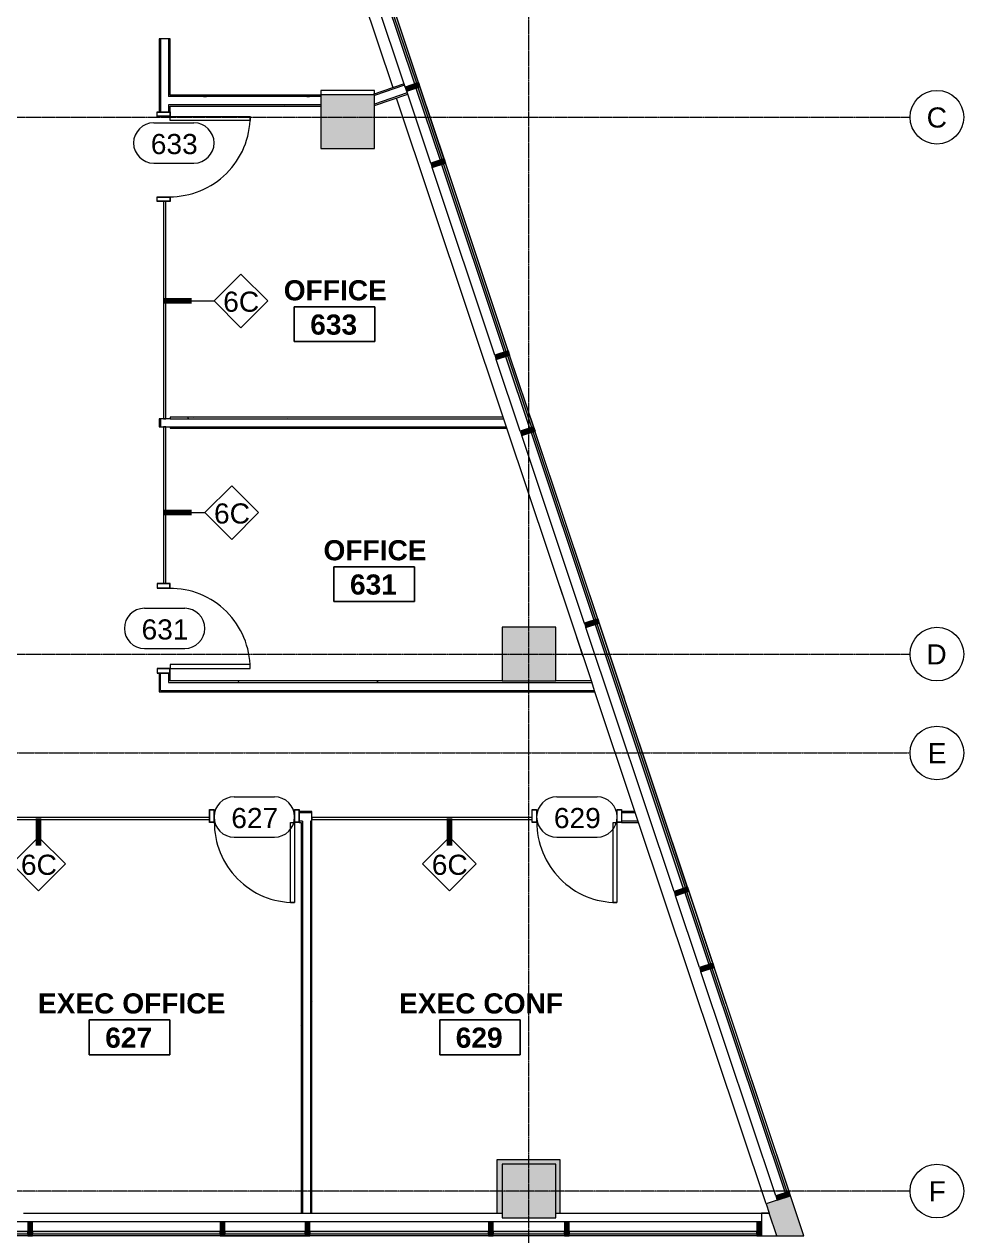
# Model space of a CAD drawing. Header units: inches. Extents: x 2468 to 5719, y -656 to 1380.
# Drawn here: x 4466 to 4886, y 320 to 862 of the extents above; entities that cross this region are included whole.
import ezdxf

# ---------------------------------------------------------------- set-up
doc = ezdxf.new("R2010")
doc.units = ezdxf.units.IN
doc.header["$MEASUREMENT"] = 0
doc.linetypes.add('Grid Line 1_2_', pattern=[0.875, 0.5, -0.125, 0.125, -0.125])
for name, color, linetype, lineweight in [('7200-WISCONSIN-AVE-6TH-FLOOR-031418_dwg', 8, 'Continuous', 9), ('A-AREA-IDEN', 2, 'Continuous', 9), ('A-DOOR', 31, 'Continuous', 13), ('A-DOOR-FRAM', 31, 'Continuous', 20), ('A-DOOR-IDEN', 31, 'Continuous', 9), ('A-GLAZ-CURT', 52, 'Continuous', 9), ('A-GLAZ-CWMG', 51, 'Continuous', 13), ('A-WALL', 113, 'Continuous', 13), ('A-WALL-IDEN', 211, 'Continuous', 9), ('A-WALL-PATT', 111, 'Continuous', 13), ('Bb-col', 7, 'Continuous', 9), ('Bb-cor', 7, 'Continuous', 9), ('Bb-mullion', 7, 'Continuous', 9), ('I-WALL', 2, 'Continuous', 13), ('Propidex Polylines', 7, 'Continuous', 9), ('S-COLS', 52, 'Continuous', 13), ('S-GRID', 1, 'Continuous', 9), ('S-GRID-IDEN', 1, 'Continuous', 9)]:
    doc.layers.add(name, color=color, linetype=linetype, lineweight=lineweight)
doc.styles.add('Swis721 Lt BT', font='swissl.ttf', dxfattribs={"height": 9})
doc.styles.add('Swis721 Lt BT_B_1', font='', dxfattribs={"height": 9})
doc.styles.get('Swis721 Lt BT_B_1').set_extended_font_data('Swis721 Lt BT', bold=True)
pattern_1 = [(0, (0, 0), (30.72, 7.68), [1.267, -21.773, 1.267, -21.773, -122.88]), (0, (0, 0), (30.72, 7.68), [-46.08, 1.267, -44.813, 1.267, -21.773, -53.76]), (0, (0, 0), (30.72, 7.68), [-115.2, 1.267, -14.093, 1.267, -37.133]), (120, (11.52, 3.84), (-22.011075, 22.7643), [1.267, -21.773, 1.267, -21.773, -122.88]), (120, (11.52, 3.84), (-22.011075, 22.7643), [-46.08, 1.267, -44.813, 1.267, -21.773, -53.76]), (120, (11.52, 3.84), (-22.011075, 22.7643), [-115.2, 1.267, -14.093, 1.267, -37.133]), (240, (15.36, 19.2), (-8.708925, -30.4443), [1.267, -21.773, 1.267, -21.773, -122.88]), (240, (15.36, 19.2), (-8.708925, -30.4443), [-46.08, 1.267, -44.813, 1.267, -21.773, -53.76]), (240, (15.36, 19.2), (-8.708925, -30.4443), [-115.2, 1.267, -14.093, 1.267, -37.133])]

# ---------------------------------------------------------------- blocks, each defined once
blk = doc.blocks.new('Concrete-Rectangular-Column - 24 x 24-4901126-6TH FLOOR CONSTRUCTION')
at = {"layer": 'S-COLS', "lineweight": 9}
blk.add_hatch(color=7, dxfattribs=at).paths.add_polyline_path([(-12, -12), (12, -12), (12, 12), (-12, 12), (-12, 9.82)], flags=0)
at = {"layer": 'S-COLS', "color": 8, "lineweight": 20}
for p, q in [((12, 12), (-12, 12)), ((-12, 12), (-12, -12)), ((12, -12), (12, 12)), ((-12, -12), (12, -12))]:
    blk.add_line(p, q, dxfattribs=at)
blk = doc.blocks.new('Single Flush - OTJ_SOLIDFLUSH_ALUM-6376845-6TH FLOOR CONSTRUCTION')
at = {"layer": 'A-DOOR', "lineweight": 20}
for p, q in [((16.15625, -2.4375), (17.90625, -2.4375)), ((16.15625, -38.25), (16.15625, -2.4375)), ((17.90625, -2.4375), (17.90625, -38.25)), ((17.90625, -38.25), (16.15625, -38.25))]:
    blk.add_line(p, q, dxfattribs=at)
at = {"layer": 'A-DOOR', "lineweight": 9}
blk.add_arc((17.90625, -2.4375), 35.8125, 179.5, 270, dxfattribs=at)
at = {"layer": 'A-DOOR-FRAM'}
for p, q in [((-20, 3.3125), (-18, 3.3125)), ((-20, -2.4375), (-20, 3.3125)), ((-19.9375, 3.25), (-18.0625, 3.25)), ((-19.9375, -2.375), (-19.9375, 3.25)), ((-18.0625, 3.25), (-18.0625, -2.375)), ((-18, 3.3125), (-18, -2.4375)), ((18.000004, 3.3125), (20.000004, 3.3125)), ((18.000004, -2.4375), (18.000004, 3.3125)), ((18.062504, 3.25), (19.937504, 3.25)), ((18.062504, -2.375), (18.062504, 3.25)), ((19.937504, 3.25), (19.937504, -2.375)), ((20.000004, 3.3125), (20.000004, -2.4375)), ((-18, -2.4375), (-20, -2.4375)), ((-18.0625, -2.375), (-19.9375, -2.375)), ((20.000004, -2.4375), (18.000004, -2.4375)), ((19.937504, -2.375), (18.062504, -2.375))]:
    blk.add_line(p, q, dxfattribs=at)
blk = doc.blocks.new('System Panel - Glazed-6291435-6TH FLOOR CONSTRUCTION')
at = {"layer": 'A-GLAZ-CURT', "lineweight": 13}
for p, q in [((48.6, 0.5), (-48.6, 0.5)), ((-48.6, 0.5), (-48.6, -0.5)), ((48.6, -0.5), (48.6, 0.5)), ((-48.6, -0.5), (48.6, -0.5))]:
    blk.add_line(p, q, dxfattribs=at)
blk = doc.blocks.new('System Panel - Glazed-6376752-6TH FLOOR CONSTRUCTION')
at = {"layer": 'A-GLAZ-CURT', "lineweight": 13}
for p, q in [((68.75, 0.5), (-68.75, 0.5)), ((-68.75, 0.5), (-68.75, -0.5)), ((68.75, -0.5), (68.75, 0.5)), ((-68.75, -0.5), (68.75, -0.5))]:
    blk.add_line(p, q, dxfattribs=at)
blk = doc.blocks.new('System Panel - Glazed-6291413-6TH FLOOR CONSTRUCTION')
at = {"layer": 'A-GLAZ-CURT', "lineweight": 13}
for p, q in [((49.25, 0.5), (-49.25, 0.5)), ((-49.25, 0.5), (-49.25, -0.5)), ((49.25, -0.5), (49.25, 0.5)), ((-49.25, -0.5), (49.25, -0.5))]:
    blk.add_line(p, q, dxfattribs=at)
blk = doc.blocks.new('Single Flush - OTJ_SOLIDFLUSH_ALUM-6376844-6TH FLOOR CONSTRUCTION')
at = {"layer": 'A-DOOR', "lineweight": 20}
for p, q in [((16.15625, 38.25), (16.15625, 2.4375)), ((17.90625, 38.25), (16.15625, 38.25)), ((17.90625, 2.4375), (17.90625, 38.25)), ((16.15625, 2.4375), (17.90625, 2.4375))]:
    blk.add_line(p, q, dxfattribs=at)
at = {"layer": 'A-DOOR', "lineweight": 9}
blk.add_arc((17.90625, 2.4375), 35.8125, 90, 180.5, dxfattribs=at)
at = {"layer": 'A-DOOR-FRAM'}
for p, q in [((-20, 2.4375), (-20, -3.3125)), ((-18, 2.4375), (-20, 2.4375)), ((-19.9375, 2.375), (-19.9375, -3.25)), ((-18.0625, 2.375), (-19.9375, 2.375)), ((-18.0625, -3.25), (-18.0625, 2.375)), ((-18, -3.3125), (-18, 2.4375)), ((18.000004, 2.4375), (18.000004, -3.3125)), ((20.000004, 2.4375), (18.000004, 2.4375)), ((18.062504, 2.375), (18.062504, -3.25)), ((19.937504, 2.375), (18.062504, 2.375)), ((19.937504, -3.25), (19.937504, 2.375)), ((20.000004, -3.3125), (20.000004, 2.4375)), ((-20, -3.3125), (-18, -3.3125)), ((-19.9375, -3.25), (-18.0625, -3.25)), ((18.000004, -3.3125), (20.000004, -3.3125)), ((18.062504, -3.25), (19.937504, -3.25))]:
    blk.add_line(p, q, dxfattribs=at)
blk = doc.blocks.new('System Panel - Glazed-6291446-6TH FLOOR CONSTRUCTION')
at = {"layer": 'A-GLAZ-CURT', "lineweight": 13}
for p, q in [((35.08, 0.5), (-35.08, 0.5)), ((-35.08, 0.5), (-35.08, -0.5)), ((35.08, -0.5), (35.08, 0.5)), ((-35.08, -0.5), (35.08, -0.5))]:
    blk.add_line(p, q, dxfattribs=at)
blk = doc.blocks.new('Rectangular Mullion - 2_ x 6_ rectangular-6292515-6TH FLOOR CONSTRUCTION')
at = {"layer": 'A-GLAZ-CWMG', "lineweight": 9}
blk.add_hatch(color=7, dxfattribs=at).paths.add_polyline_path([(0, 4.87), (0, -1.38), (-2, -1.38), (-2, 4.87)], flags=0)
at = {"layer": 'A-GLAZ-CWMG', "color": 8, "lineweight": 20}
for p, q in [((-2, 4.87), (0, 4.87)), ((-2, -1.38), (-2, 4.87)), ((0, 4.87), (0, -1.38)), ((0, -1.38), (-2, -1.38))]:
    blk.add_line(p, q, dxfattribs=at)
blk = doc.blocks.new('System Panel - Glazed-5927111-6TH FLOOR CONSTRUCTION')
at = {"layer": 'A-GLAZ-CURT'}
blk.add_hatch(color=7, dxfattribs=at).paths.add_polyline_path([(16, -0.5), (16, 0.5), (-16, 0.5), (-16, -0.5)], flags=0)
at = {"layer": 'A-GLAZ-CURT', "color": 8, "lineweight": 20}
for p, q in [((16, 0.5), (-16, 0.5)), ((-16, 0.5), (-16, -0.5)), ((16, -0.5), (16, 0.5)), ((-16, -0.5), (16, -0.5))]:
    blk.add_line(p, q, dxfattribs=at)
blk = doc.blocks.new('System Panel - Glazed-5927110-6TH FLOOR CONSTRUCTION')
at = {"layer": 'A-GLAZ-CURT'}
blk.add_hatch(color=7, dxfattribs=at).paths.add_polyline_path([(42, -0.5), (42, 0.5), (-42, 0.5), (-42, -0.5)], flags=0)
at = {"layer": 'A-GLAZ-CURT', "color": 8, "lineweight": 20}
for p, q in [((42, 0.5), (-42, 0.5)), ((-42, 0.5), (-42, -0.5)), ((42, -0.5), (42, 0.5)), ((-42, -0.5), (42, -0.5))]:
    blk.add_line(p, q, dxfattribs=at)
blk = doc.blocks.new('System Panel - Glazed-5927108-6TH FLOOR CONSTRUCTION')
at = {"layer": 'A-GLAZ-CURT'}
blk.add_hatch(color=7, dxfattribs=at).paths.add_polyline_path([(18, -0.5), (18, 0.5), (-18, 0.5), (-18, -0.5)], flags=0)
at = {"layer": 'A-GLAZ-CURT', "color": 8, "lineweight": 20}
for p, q in [((18, 0.5), (-18, 0.5)), ((-18, 0.5), (-18, -0.5)), ((18, -0.5), (18, 0.5)), ((-18, -0.5), (18, -0.5))]:
    blk.add_line(p, q, dxfattribs=at)
blk = doc.blocks.new('System Panel - Glazed-5927107-6TH FLOOR CONSTRUCTION')
at = {"layer": 'A-GLAZ-CURT'}
blk.add_hatch(color=7, dxfattribs=at).paths.add_polyline_path([(40, -0.5), (40, 0.5), (-40, 0.5), (-40, -0.5)], flags=0)
at = {"layer": 'A-GLAZ-CURT', "color": 8, "lineweight": 20}
for p, q in [((40, 0.5), (-40, 0.5)), ((-40, 0.5), (-40, -0.5)), ((40, -0.5), (40, 0.5)), ((-40, -0.5), (40, -0.5))]:
    blk.add_line(p, q, dxfattribs=at)
blk = doc.blocks.new('Rectangular Mullion - 2_ x 6_ rectangular-5927115-6TH FLOOR CONSTRUCTION')
at = {"layer": 'A-GLAZ-CWMG', "lineweight": 9}
blk.add_hatch(color=7, dxfattribs=at).paths.add_polyline_path([(0, 1.375), (0, -4.875), (-2, -4.875), (-2, 1.375)], flags=0)
at = {"layer": 'A-GLAZ-CWMG', "color": 8, "lineweight": 20}
for p, q in [((-2, 1.375), (0, 1.375)), ((-2, -4.875), (-2, 1.375)), ((0, 1.375), (0, -4.875)), ((0, -4.875), (-2, -4.875))]:
    blk.add_line(p, q, dxfattribs=at)
blk = doc.blocks.new('Rectangular Mullion - 2_ x 6_ rectangular-5927116-6TH FLOOR CONSTRUCTION')
at = {"layer": 'A-GLAZ-CWMG', "lineweight": 9}
blk.add_hatch(color=7, dxfattribs=at).paths.add_polyline_path([(-1, 1.37), (1, 1.37), (1, -4.87), (-1, -4.87), (-1, -3.44)], flags=0)
at = {"layer": 'A-GLAZ-CWMG', "color": 8, "lineweight": 20}
for p, q in [((-1, 1.37), (1, 1.37)), ((-1, -4.87), (-1, 1.37)), ((1, 1.37), (1, -4.87)), ((1, -4.87), (-1, -4.87))]:
    blk.add_line(p, q, dxfattribs=at)
blk = doc.blocks.new('Rectangular Mullion - 2_ x 6_ rectangular-5909332-6TH FLOOR CONSTRUCTION')
at = {"layer": 'A-GLAZ-CWMG', "lineweight": 9}
for p, q in [((3988, 326.38), (3956, 326.38)), ((3988, 320.13), (3956, 320.13))]:
    blk.add_line(p, q, dxfattribs=at)
blk = doc.blocks.new('Rectangular Mullion - 2_ x 6_ rectangular-5909331-6TH FLOOR CONSTRUCTION')
at = {"layer": 'A-GLAZ-CWMG', "lineweight": 9}
for p, q in [((3954, 326.38), (3870, 326.38)), ((3954, 320.13), (3870, 320.13))]:
    blk.add_line(p, q, dxfattribs=at)
blk = doc.blocks.new('Rectangular Mullion - 2_ x 6_ rectangular-5909329-6TH FLOOR CONSTRUCTION')
at = {"layer": 'A-GLAZ-CWMG', "lineweight": 9}
for p, q in [((3630, 326.38), (3594, 326.38)), ((3630, 320.13), (3594, 320.13))]:
    blk.add_line(p, q, dxfattribs=at)
blk = doc.blocks.new('Rectangular Mullion - 2_ x 6_ rectangular-5909328-6TH FLOOR CONSTRUCTION')
at = {"layer": 'A-GLAZ-CWMG', "lineweight": 9}
for p, q in [((3592, 326.38), (3512, 326.38)), ((3592, 320.13), (3512, 320.13))]:
    blk.add_line(p, q, dxfattribs=at)
blk = doc.blocks.new('System Panel - Glazed-6292521-6TH FLOOR CONSTRUCTION')
at = {"layer": 'A-GLAZ-CURT'}
blk.add_hatch(color=7, dxfattribs=at).paths.add_polyline_path([(44.25, -0.5), (44.25, 0.5), (-44.25, 0.5), (-44.25, -0.5)], flags=0)
at = {"layer": 'A-GLAZ-CURT', "color": 8, "lineweight": 20}
for p, q in [((44.25, 0.5), (-44.25, 0.5)), ((-44.25, 0.5), (-44.25, -0.5)), ((44.25, -0.5), (44.25, 0.5)), ((-44.25, -0.5), (44.25, -0.5))]:
    blk.add_line(p, q, dxfattribs=at)
blk = doc.blocks.new('Rectangular Mullion - 2_ x 6_ rectangular-V6-6TH FLOOR CONSTRUCTION')
at = {"layer": 'A-GLAZ-CWMG', "lineweight": 9}
for p, q in [((4636.76, 833.61), (4608.7, 917.54)), ((4642.68, 835.59), (4614.63, 919.52))]:
    blk.add_line(p, q, dxfattribs=at)
blk = doc.blocks.new('System Panel - Glazed-6292522-6TH FLOOR CONSTRUCTION')
at = {"layer": 'A-GLAZ-CURT'}
blk.add_hatch(color=7, dxfattribs=at).paths.add_polyline_path([(16.94, -0.5), (16.94, 0.5), (-16.94, 0.5), (-16.94, -0.5), (5.85, -0.5)], flags=0)
at = {"layer": 'A-GLAZ-CURT', "color": 8, "lineweight": 20}
for p, q in [((16.94, 0.5), (-16.94, 0.5)), ((-16.94, 0.5), (-16.94, -0.5)), ((16.94, -0.5), (16.94, 0.5)), ((-16.94, -0.5), (16.94, -0.5))]:
    blk.add_line(p, q, dxfattribs=at)
blk = doc.blocks.new('Rectangular Mullion - 2_ x 6_ rectangular-V7-6TH FLOOR CONSTRUCTION')
at = {"layer": 'A-GLAZ-CWMG', "lineweight": 9}
for p, q in [((4648.13, 799.58), (4637.82, 830.43)), ((4654.06, 801.56), (4643.32, 833.69))]:
    blk.add_line(p, q, dxfattribs=at)
blk = doc.blocks.new('System Panel - Glazed-6292523-6TH FLOOR CONSTRUCTION')
at = {"layer": 'A-GLAZ-CURT'}
blk.add_hatch(color=7, dxfattribs=at).paths.add_polyline_path([(44.25, -0.5), (44.25, 0.5), (-44.25, 0.5), (-44.25, -0.5)], flags=0)
at = {"layer": 'A-GLAZ-CURT', "color": 8, "lineweight": 20}
for p, q in [((44.25, 0.5), (-44.25, 0.5)), ((-44.25, 0.5), (-44.25, -0.5)), ((44.25, -0.5), (44.25, 0.5)), ((-44.25, -0.5), (44.25, -0.5))]:
    blk.add_line(p, q, dxfattribs=at)
blk = doc.blocks.new('Rectangular Mullion - 2_ x 6_ rectangular-V8-6TH FLOOR CONSTRUCTION')
at = {"layer": 'A-GLAZ-CWMG', "lineweight": 9}
for p, q in [((4676.82, 713.75), (4648.76, 797.69)), ((4682.74, 715.73), (4654.69, 799.67))]:
    blk.add_line(p, q, dxfattribs=at)
blk = doc.blocks.new('System Panel - Glazed-6292524-6TH FLOOR CONSTRUCTION')
at = {"layer": 'A-GLAZ-CURT'}
blk.add_hatch(color=7, dxfattribs=at).paths.add_polyline_path([(16.94, -0.5), (16.94, 0.5), (-16.94, 0.5), (-16.94, -0.5), (5.85, -0.5)], flags=0)
at = {"layer": 'A-GLAZ-CURT', "color": 8, "lineweight": 20}
for p, q in [((16.94, 0.5), (-16.94, 0.5)), ((-16.94, 0.5), (-16.94, -0.5)), ((16.94, -0.5), (16.94, 0.5)), ((-16.94, -0.5), (16.94, -0.5))]:
    blk.add_line(p, q, dxfattribs=at)
blk = doc.blocks.new('Rectangular Mullion - 2_ x 6_ rectangular-5910276-6TH FLOOR CONSTRUCTION')
at = {"layer": 'A-GLAZ-CWMG', "lineweight": 9}
for p, q in [((4533.88, 1161.14), (4523.14, 1193.27)), ((4527.95, 1159.16), (4517.21, 1191.28))]:
    blk.add_line(p, q, dxfattribs=at)
blk = doc.blocks.new('System Panel - Glazed-6292525-6TH FLOOR CONSTRUCTION')
at = {"layer": 'A-GLAZ-CURT'}
blk.add_hatch(color=7, dxfattribs=at).paths.add_polyline_path([(44.25, -0.5), (44.25, 0.5), (-44.25, 0.5), (-44.25, -0.5), (33.16, -0.5)], flags=0)
at = {"layer": 'A-GLAZ-CURT', "color": 8, "lineweight": 20}
for p, q in [((44.25, 0.5), (-44.25, 0.5)), ((-44.25, 0.5), (-44.25, -0.5)), ((44.25, -0.5), (44.25, 0.5)), ((-44.25, -0.5), (44.25, -0.5))]:
    blk.add_line(p, q, dxfattribs=at)
blk = doc.blocks.new('Rectangular Mullion - 2_ x 6_ rectangular-V9-6TH FLOOR CONSTRUCTION')
at = {"layer": 'A-GLAZ-CWMG', "lineweight": 9}
for p, q in [((4716.87, 593.89), (4688.82, 677.83)), ((4722.8, 595.87), (4694.75, 679.81))]:
    blk.add_line(p, q, dxfattribs=at)
blk = doc.blocks.new('System Panel - Glazed-6292526-6TH FLOOR CONSTRUCTION')
at = {"layer": 'A-GLAZ-CURT'}
blk.add_hatch(color=7, dxfattribs=at).paths.add_polyline_path([(62.19, -0.5), (62.19, 0.5), (-62.19, 0.5), (-62.19, -0.5), (43.37, -0.5)], flags=0)
at = {"layer": 'A-GLAZ-CURT', "color": 8, "lineweight": 20}
for p, q in [((62.19, 0.5), (-62.19, 0.5)), ((-62.19, 0.5), (-62.19, -0.5)), ((62.19, -0.5), (62.19, 0.5)), ((-62.19, -0.5), (62.19, -0.5))]:
    blk.add_line(p, q, dxfattribs=at)
blk = doc.blocks.new('Rectangular Mullion - 2_ x 6_ rectangular-5910278-6TH FLOOR CONSTRUCTION')
at = {"layer": 'A-GLAZ-CWMG', "lineweight": 9}
for p, q in [((4756.93, 474.03), (4717.51, 592)), ((4762.86, 476.02), (4723.44, 593.98))]:
    blk.add_line(p, q, dxfattribs=at)
blk = doc.blocks.new('System Panel - Glazed-6292527-6TH FLOOR CONSTRUCTION')
at = {"layer": 'A-GLAZ-CURT'}
blk.add_hatch(color=7, dxfattribs=at).paths.add_polyline_path([(16.94, -0.5), (16.94, 0.5), (-16.94, 0.5), (-16.94, -0.5), (5.85, -0.5)], flags=0)
at = {"layer": 'A-GLAZ-CURT', "color": 8, "lineweight": 20}
for p, q in [((16.94, 0.5), (-16.94, 0.5)), ((-16.94, 0.5), (-16.94, -0.5)), ((16.94, -0.5), (16.94, 0.5)), ((-16.94, -0.5), (16.94, -0.5))]:
    blk.add_line(p, q, dxfattribs=at)
blk = doc.blocks.new('System Panel - Glazed-6292528-6TH FLOOR CONSTRUCTION')
at = {"layer": 'A-GLAZ-CURT'}
blk.add_hatch(color=7, dxfattribs=at).paths.add_polyline_path([(52.82, -0.5), (52.82, 0.5), (-52.82, 0.5), (-52.82, -0.5)], flags=0)
at = {"layer": 'A-GLAZ-CURT', "color": 8, "lineweight": 20}
for p, q in [((52.82, 0.5), (-52.82, 0.5)), ((-52.82, 0.5), (-52.82, -0.5)), ((52.82, -0.5), (52.82, 0.5)), ((-52.82, -0.5), (52.82, -0.5))]:
    blk.add_line(p, q, dxfattribs=at)
blk = doc.blocks.new('Rectangular Mullion - 2_ x 6_ rectangular-5910280-6TH FLOOR CONSTRUCTION')
at = {"layer": 'A-GLAZ-CWMG', "lineweight": 9}
for p, q in [((4808.35, 339.9), (4774.87, 440.09)), ((4802.43, 337.92), (4768.94, 438.11))]:
    blk.add_line(p, q, dxfattribs=at)
blk = doc.blocks.new('Rectangular Mullion - 2_ x 6_ rectangular-6292512-6TH FLOOR CONSTRUCTION')
at = {"layer": 'A-GLAZ-CWMG', "lineweight": 9}
blk.add_hatch(color=7, dxfattribs=at).paths.add_polyline_path([(1, 4.87), (1, -1.38), (-1, -1.38), (-1, 4.87)], flags=0)
at = {"layer": 'A-GLAZ-CWMG', "color": 8, "lineweight": 20}
for p, q in [((-1, 4.87), (1, 4.87)), ((-1, -1.38), (-1, 4.87)), ((1, 4.87), (1, -1.38)), ((1, -1.38), (-1, -1.38))]:
    blk.add_line(p, q, dxfattribs=at)
blk = doc.blocks.new('7200-WISCONSIN-AVE-6TH-FLOOR-031418_dwg-5450642-6TH FLOOR CONSTRUCTION')
at = {"layer": 'Bb-col'}
blk.add_line((4704, 592.13), (4680, 592.13), dxfattribs=at)
at = {"layer": 'Bb-col', "flags": 128}
blk.add_lwpolyline([(4623, 830.49), (4623, 832.13), (4599, 832.13), (4599, 830.12)], dxfattribs=at)
at = {"layer": 'Bb-cor'}
for p, q in [((4466, 330.25), (4556, 330.25)), ((4706, 330.25), (4796, 330.25)), ((4556, 320.12), (4592, 320.12))]:
    blk.add_line(p, q, dxfattribs=at)
at = {"layer": 'Bb-cor', "flags": 128}
for points in [[(4643.33, 833.7), (4654.7, 799.67), (4643.33, 833.7), (4614, 921.42)], [(4694.77, 679.82), (4683.39, 713.84), (4654.07, 801.57)], [(4723.46, 593.98), (4734.83, 559.96), (4723.46, 593.98), (4694.13, 681.71)], [(4716.17, 579.43), (4712.53, 590.33), (4701.79, 622.46)], [(4763.52, 474.13), (4774.9, 440.1), (4763.52, 474.13), (4734.2, 561.86)], [(4796, 320.12), (4815, 320.12), (4774.26, 442)], [(4708, 330.25), (4799.45, 330.25), (4796, 330.25)]]:
    blk.add_lwpolyline(points, dxfattribs=at)
at = {"layer": 'Bb-mullion'}
for p, q in [((4642.69, 835.59), (4643.33, 833.7)), ((4654.07, 801.57), (4654.7, 799.67)), ((4654.07, 801.57), (4654.7, 799.67)), ((4682.76, 715.74), (4683.39, 713.84)), ((4694.13, 681.71), (4694.77, 679.82)), ((4722.82, 595.88), (4723.46, 593.98)), ((4734.2, 561.86), (4734.83, 559.96)), ((4734.2, 561.86), (4734.83, 559.96)), ((4762.89, 476.02), (4763.52, 474.13)), ((4774.26, 442), (4774.9, 440.1)), ((4809.02, 338.02), (4808.39, 339.91)), ((4592, 320.12), (4594, 320.12))]:
    blk.add_line(p, q, dxfattribs=at)
at = {"layer": 'Propidex Polylines'}
for p, q in [((4716.38, 578.8), (4712.53, 590.33)), ((4466, 330.25), (4468, 330.25)), ((4556, 330.25), (4590.13, 330.25))]:
    blk.add_line(p, q, dxfattribs=at)
blk = doc.blocks.new('Room Tag - Room Name and Number-3379422-6TH FLOOR CONSTRUCTION')
at = {"layer": 'A-AREA-IDEN'}
for p, q in [((-0.1881, -0.1636), (-0.1881, -0.0018)), ((-0.1881, -0.0018), (0.1869, -0.0018)), ((0.1869, -0.0018), (-0.1881, -0.0018)), ((-0.1881, -0.0018), (-0.1881, -0.1636)), ((0.1869, -0.0018), (0.1869, -0.1636)), ((0.1869, -0.1636), (0.1869, -0.0018)), ((0.1869, -0.1636), (-0.1881, -0.1636)), ((-0.1881, -0.1636), (0.1869, -0.1636))]:
    blk.add_line(p, q, dxfattribs=at)
blk = doc.blocks.new('Door Tag - Door Tag-41184-6TH FLOOR CONSTRUCTION')
at = {"layer": 'A-DOOR-IDEN'}
for p, q in [((-0.09375, 0.09375), (0.09375, 0.09375)), ((-0.09375, -0.09375), (0.09375, -0.09375))]:
    blk.add_line(p, q, dxfattribs=at)
for centre, start, end in [((-0.09375, 0), 90, 270), ((0.09375, 0), 270, 90)]:
    blk.add_arc(centre, 0.09375, start, end, dxfattribs=at)
blk = doc.blocks.new('Wall Tag - 1_4_-62626-6TH FLOOR CONSTRUCTION')
at = {"layer": 'A-WALL-IDEN'}
for p, q in [((-0.125, 0), (0, 0.125)), ((0, 0.125), (0.125, 0)), ((-0.125, 0), (0, -0.125)), ((0, -0.125), (0.125, 0))]:
    blk.add_line(p, q, dxfattribs=at)
blk = doc.blocks.new('Grid - Grid Head - Circle-50561-6TH FLOOR CONSTRUCTION')
at = {"layer": 'S-GRID-IDEN'}
blk.add_circle((0, 0), 0.125, dxfattribs=at)

msp = doc.modelspace()

# ---------------------------------------------------------------- hatches: boundary and pattern name
at = {"layer": 'A-WALL-PATT', "lineweight": 9}
h = msp.add_hatch(color=7, dxfattribs=at)
h.paths.add_polyline_path([(4814.96, 320.13), (4808.99, 338), (4798.08, 334.36), (4802.83, 320.13)], flags=0)
h.paths.add_polyline_path([(4482.91, 1277.35), (4493.82, 1281), (4485.08, 1307.13), (4472.95, 1307.13), (4480.74, 1283.84)], flags=0)
h = msp.add_hatch(dxfattribs=at)
h.set_pattern_fill('FP_2', color=256, style=0, pattern_type=2)
h.set_pattern_definition(pattern_1)
h.paths.add_polyline_path([(4527.31, 563.87), (4527.31, 571.63), (4526.69, 571.63), (4526.69, 563.87)], flags=0)
h.paths.add_polyline_path([(4526.69, 681.8), (4527.31, 681.8), (4527.31, 685.3), (4526.69, 685.3)], flags=0)
h.paths.add_polyline_path([(4527.31, 822.49), (4527.31, 855.13), (4526.69, 855.13), (4526.69, 822.49)], flags=0)
h = msp.add_hatch(dxfattribs=at)
h.set_pattern_fill('FP_2', color=256, style=0, pattern_type=2)
h.set_pattern_definition(pattern_1)
h.paths.add_polyline_path([(4530.94, 568.12), (4531.56, 568.12), (4531.56, 571.63), (4530.94, 571.63)], flags=0)
h.paths.add_polyline_path([(4531.56, 822.49), (4531.56, 825.74), (4530.94, 825.74), (4530.94, 822.49)], flags=0)
h.paths.add_polyline_path([(4531.56, 829.36), (4531.56, 855.13), (4530.94, 855.13), (4530.94, 829.36)], flags=0)
h = msp.add_hatch(dxfattribs=at)
h.set_pattern_fill('FP_2', color=256, style=0, pattern_type=2)
h.set_pattern_definition(pattern_1)
h.paths.add_polyline_path([(4584.54, 829.36), (4599, 829.36), (4599, 829.99), (4531.56, 829.99), (4531.56, 829.36)], flags=0)
h = msp.add_hatch(dxfattribs=at)
h.set_pattern_fill('FP_2', color=256, style=0, pattern_type=2)
h.set_pattern_definition(pattern_1)
h.paths.add_polyline_path([(4531.56, 825.11), (4599, 825.11), (4599, 825.74), (4531.56, 825.74), (4531.56, 825.38)], flags=0)
h = msp.add_hatch(dxfattribs=at)
h.set_pattern_fill('FP_2', color=256, style=0, pattern_type=2)
h.set_pattern_definition(pattern_1)
h.paths.add_polyline_path([(4623, 685.36), (4680.76, 685.36), (4680.56, 685.99), (4531.56, 685.99), (4531.56, 685.36), (4612.85, 685.36)], flags=0)
h = msp.add_hatch(dxfattribs=at)
h.set_pattern_fill('FP_2', color=256, style=0, pattern_type=2)
h.set_pattern_definition(pattern_1)
h.paths.add_polyline_path([(4682.18, 681.11), (4681.98, 681.74), (4531.56, 681.74), (4531.56, 681.11), (4681.98, 681.11)], flags=0)
h = msp.add_hatch(dxfattribs=at)
h.set_pattern_fill('FP_2', color=256, style=0, pattern_type=2)
h.set_pattern_definition(pattern_1)
h.paths.add_polyline_path([(4721.58, 563.24), (4721.37, 563.87), (4526.69, 563.87), (4526.69, 563.24), (4721.37, 563.24)], flags=0)
h = msp.add_hatch(dxfattribs=at)
h.set_pattern_fill('FP_2', color=256, style=0, pattern_type=2)
h.set_pattern_definition(pattern_1)
h.paths.add_polyline_path([(4720.16, 567.49), (4719.95, 568.12), (4530.94, 568.12), (4530.94, 567.49), (4717.51, 567.49)], flags=0)
h = msp.add_hatch(dxfattribs=at)
h.set_pattern_fill('FP_2', color=256, style=0, pattern_type=2)
h.set_pattern_definition(pattern_1)
h.paths.add_polyline_path([(4590.12, 330.25), (4590.75, 330.25), (4590.75, 504.9), (4590.12, 504.9), (4590.12, 334.36)], flags=0)
h = msp.add_hatch(dxfattribs=at)
h.set_pattern_fill('FP_2', color=256, style=0, pattern_type=2)
h.set_pattern_definition(pattern_1)
h.paths.add_polyline_path([(4594.37, 330.25), (4595, 330.25), (4595, 504.9), (4594.37, 504.9), (4594.37, 334.36)], flags=0)
for points in [[(4677.75, 330.25), (4680, 330.25), (4680, 354.13), (4677.75, 354.13), (4677.75, 334.36)], [(4704, 351.88), (4706, 351.88), (4706, 354.13), (4680, 354.13), (4680.02, 352.12), (4704, 352.12)], [(4706, 330.25), (4706, 351.88), (4704, 351.88), (4704, 330.25)]]:
    msp.add_hatch(color=7, dxfattribs=at).paths.add_polyline_path(points, flags=0)

# ---------------------------------------------------------------- linework, layer by layer
at = {"layer": 'A-WALL', "lineweight": 9}
for p, q in [((4631.3, 833.34), (4603.55, 916.38)), ((4680.56, 685.99), (4632.85, 828.72)), ((4719.95, 568.12), (4682.18, 681.11)), ((4739.45, 509.77), (4721.58, 563.24)), ((4798.08, 334.36), (4741.08, 504.9)), ((4466, 330.25), (4590.12, 330.25)), ((4595, 330.25), (4677.75, 330.25)), ((4706, 330.25), (4796, 330.25))]:
    msp.add_line(p, q, dxfattribs=at)
at = {"layer": 'A-WALL'}
for p, q in [((4527.31, 855.13), (4527.31, 822.49)), ((4530.94, 855.13), (4530.94, 829.36)), ((4636.46, 834.45), (4623, 829.83)), ((4599, 829.36), (4530.94, 829.36)), ((4637.64, 831.02), (4623, 826)), ((4530.94, 825.74), (4530.94, 822.49)), ((4599, 825.74), (4530.94, 825.74)), ((4527.31, 685.3), (4527.31, 681.8)), ((4531.56, 685.36), (4680.76, 685.36)), ((4531.56, 681.74), (4681.98, 681.74)), ((4527.31, 563.87), (4527.31, 571.63)), ((4530.94, 571.63), (4530.94, 567.49)), ((4527.31, 563.87), (4721.37, 563.87)), ((4530.94, 567.49), (4720.16, 567.49)), ((4595, 509.15), (4589.25, 509.15)), ((4739.66, 509.15), (4733.5, 509.15)), ((4590.75, 505.52), (4589.25, 505.52)), ((4590.75, 505.52), (4590.75, 330.25)), ((4595, 505.52), (4594.37, 505.52)), ((4594.37, 505.52), (4594.37, 330.25)), ((4740.87, 505.52), (4733.5, 505.52)), ((4799.45, 330.25), (4796, 330.25)), ((4796, 330.25), (4796, 320.13)), ((4802.83, 320.13), (4799.45, 330.25)), ((4796, 320.13), (4802.83, 320.13))]:
    msp.add_line(p, q, dxfattribs=at)
at = {"layer": 'A-WALL', "color": 8, "lineweight": 20}
for p, q in [((4808.99, 338), (4798.08, 334.36)), ((4814.96, 320.13), (4808.99, 338)), ((4798.08, 334.36), (4799.45, 330.25)), ((4802.83, 320.13), (4814.96, 320.13))]:
    msp.add_line(p, q, dxfattribs=at)
at = {"layer": 'A-WALL-IDEN', "lineweight": 90}
for p, q in [((4529.12, 738.04), (4541.13, 738.04)), ((4529.12, 643.37), (4541.13, 643.37)), ((4472.79, 506.65), (4472.79, 494.65)), ((4656.51, 506.65), (4656.51, 494.65))]:
    msp.add_line(p, q, dxfattribs=at)
at = {"layer": 'A-WALL-IDEN'}
for p, q in [((4529.12, 738.04), (4551.25, 738.04)), ((4529.12, 643.37), (4547.12, 643.37)), ((4472.79, 506.65), (4472.79, 498.33)), ((4656.51, 506.65), (4656.51, 498.33))]:
    msp.add_line(p, q, dxfattribs=at)
at = {"layer": 'I-WALL'}
for p, q in [((4531.56, 855.13), (4526.69, 855.13)), ((4526.69, 855.13), (4526.69, 822.49)), ((4531.56, 829.99), (4531.56, 855.13)), ((4636.25, 835.04), (4621.92, 830.12)), ((4637.84, 830.43), (4636.25, 835.04)), ((4599, 829.99), (4531.56, 829.99)), ((4623, 825.33), (4637.84, 830.43)), ((4531.56, 822.49), (4531.56, 825.11)), ((4531.56, 825.11), (4599, 825.11)), ((4526.69, 822.49), (4531.56, 822.49)), ((4531.56, 685.3), (4526.69, 685.3)), ((4526.69, 685.3), (4526.69, 681.8)), ((4680.56, 685.99), (4531.56, 685.99)), ((4531.56, 685.99), (4531.56, 685.3)), ((4682.18, 681.11), (4680.56, 685.99)), ((4526.69, 681.8), (4531.56, 681.8)), ((4531.56, 681.8), (4531.56, 681.11)), ((4531.56, 681.11), (4682.18, 681.11)), ((4531.56, 571.63), (4526.69, 571.63)), ((4526.69, 571.63), (4526.69, 563.24)), ((4531.56, 568.12), (4531.56, 571.63)), ((4526.69, 563.24), (4721.58, 563.24)), ((4680, 568.12), (4531.56, 568.12)), ((4719.95, 568.12), (4704, 568.12)), ((4721.58, 563.24), (4719.95, 568.12)), ((4595, 509.77), (4589.25, 509.77)), ((4589.25, 509.77), (4589.25, 504.9)), ((4595, 330.25), (4595, 509.77)), ((4739.45, 509.77), (4733.5, 509.77)), ((4733.5, 509.77), (4733.5, 504.9)), ((4741.08, 504.9), (4739.45, 509.77)), ((4589.25, 504.9), (4590.12, 504.9)), ((4590.12, 504.9), (4590.12, 330.25)), ((4733.5, 504.9), (4741.08, 504.9)), ((4590.12, 330.25), (4595, 330.25))]:
    msp.add_line(p, q, dxfattribs=at)
at = {"layer": 'I-WALL', "color": 8, "lineweight": 20}
for p, q in [((4677.75, 354.13), (4677.75, 330.25)), ((4706, 354.13), (4677.75, 354.13)), ((4706, 330.25), (4706, 354.13)), ((4677.75, 330.25), (4680, 330.25)), ((4704, 330.25), (4706, 330.25))]:
    msp.add_line(p, q, dxfattribs=at)
at = {"layer": 'S-GRID', "linetype": 'Grid Line 1_2_'}
for p, q in [((4692, -16.1), (4692, 1356.46)), ((2467.88, 820.12), (4862.49, 820.12)), ((2467.88, 580.12), (4862.49, 580.12)), ((2760.5, 535.94), (4862.49, 535.94)), ((4862.49, 340.12), (2467.88, 340.12))]:
    msp.add_line(p, q, dxfattribs=at)

# ---------------------------------------------------------------- block references
at = {"layer": '7200-WISCONSIN-AVE-6TH-FLOOR-031418_dwg', "color": 7}
msp.add_blockref('7200-WISCONSIN-AVE-6TH-FLOOR-031418_dwg-5450642-6TH FLOOR CONSTRUCTION', (0, 0), dxfattribs=at)
msp.add_blockref('7200-WISCONSIN-AVE-6TH-FLOOR-031418_dwg-5450642-6TH FLOOR CONSTRUCTION', (0, 0), dxfattribs=at)
msp.add_blockref('7200-WISCONSIN-AVE-6TH-FLOOR-031418_dwg-5450642-6TH FLOOR CONSTRUCTION', (0, 0), dxfattribs=at)
at = {"layer": 'A-AREA-IDEN', "xscale": 95.99999999999994, "yscale": 95.99999999999994, "zscale": 95.99999999999994}
for p in [(4605.14, 735.55), (4622.91, 619.35), (4513.47, 416.77), (4670.2, 416.77)]:
    msp.add_blockref('Room Tag - Room Name and Number-3379422-6TH FLOOR CONSTRUCTION', p, dxfattribs=at)
at = {"layer": 'A-DOOR'}
for name, p, rotation in [('Single Flush - OTJ_SOLIDFLUSH_ALUM-6376845-6TH FLOOR CONSTRUCTION', (4529.12, 802.49), 89.99999999999986), ('Single Flush - OTJ_SOLIDFLUSH_ALUM-6376844-6TH FLOOR CONSTRUCTION', (4529.12, 591.63), 269.9999999999998)]:
    msp.add_blockref(name, p, dxfattribs=dict(at, rotation=rotation))
for p in [(4569.25, 507.33), (4713.5, 507.33)]:
    msp.add_blockref('Single Flush - OTJ_SOLIDFLUSH_ALUM-6376845-6TH FLOOR CONSTRUCTION', p, dxfattribs=at)
at = {"layer": 'A-DOOR-IDEN', "xscale": 95.99999999999994, "yscale": 95.99999999999994, "zscale": 95.99999999999994}
for p in [(4533.25, 808.63), (4529.12, 591.63), (4569.25, 507.33), (4713.5, 507.33)]:
    msp.add_blockref('Door Tag - Door Tag-41184-6TH FLOOR CONSTRUCTION', p, dxfattribs=at)
at = {"layer": 'A-GLAZ-CURT'}
for name, p, rotation in [('System Panel - Glazed-6292521-6TH FLOOR CONSTRUCTION', (4627.35, 877.12), 288.4809150346402), ('System Panel - Glazed-6292522-6TH FLOOR CONSTRUCTION', (4647.38, 817.19), 288.4809150346402), ('System Panel - Glazed-6292523-6TH FLOOR CONSTRUCTION', (4667.41, 757.26), 288.4809150346402), ('System Panel - Glazed-6291435-6TH FLOOR CONSTRUCTION', (4529.12, 733.9), 90), ('System Panel - Glazed-6292524-6TH FLOOR CONSTRUCTION', (4687.44, 697.33), 288.4809150346402), ('System Panel - Glazed-6291446-6TH FLOOR CONSTRUCTION', (4529.12, 646.72), 90), ('System Panel - Glazed-6292525-6TH FLOOR CONSTRUCTION', (4707.47, 637.41), 288.4809150346402), ('System Panel - Glazed-6292526-6TH FLOOR CONSTRUCTION', (4741.84, 534.56), 288.4809150346402), ('System Panel - Glazed-6292527-6TH FLOOR CONSTRUCTION', (4767.56, 457.62), 288.4809150346402), ('System Panel - Glazed-6292528-6TH FLOOR CONSTRUCTION', (4790.31, 389.56), 288.4809150346402)]:
    msp.add_blockref(name, p, dxfattribs=dict(at, rotation=rotation))
for name, p in [('System Panel - Glazed-6376752-6TH FLOOR CONSTRUCTION', (4480.5, 506.65)), ('System Panel - Glazed-6291413-6TH FLOOR CONSTRUCTION', (4644.25, 506.65)), ('System Panel - Glazed-5927111-6TH FLOOR CONSTRUCTION', (4452, 321.5)), ('System Panel - Glazed-5927110-6TH FLOOR CONSTRUCTION', (4512, 321.5)), ('System Panel - Glazed-5927108-6TH FLOOR CONSTRUCTION', (4574, 321.5)), ('System Panel - Glazed-5927107-6TH FLOOR CONSTRUCTION', (4634, 321.5)), ('System Panel - Glazed-5927111-6TH FLOOR CONSTRUCTION', (4692, 321.5)), ('System Panel - Glazed-5927110-6TH FLOOR CONSTRUCTION', (4752, 321.5))]:
    msp.add_blockref(name, p, dxfattribs=at)
at = {"layer": 'A-GLAZ-CWMG', "lineweight": 9}
for name, p in [('Rectangular Mullion - 2_ x 6_ rectangular-V6-6TH FLOOR CONSTRUCTION', (0, 0)), ('Rectangular Mullion - 2_ x 6_ rectangular-V7-6TH FLOOR CONSTRUCTION', (0, 0)), ('Rectangular Mullion - 2_ x 6_ rectangular-V8-6TH FLOOR CONSTRUCTION', (0, 0)), ('Rectangular Mullion - 2_ x 6_ rectangular-5910276-6TH FLOOR CONSTRUCTION', (160.24, -479.43)), ('Rectangular Mullion - 2_ x 6_ rectangular-V9-6TH FLOOR CONSTRUCTION', (0, 0)), ('Rectangular Mullion - 2_ x 6_ rectangular-5910278-6TH FLOOR CONSTRUCTION', (0, 0)), ('Rectangular Mullion - 2_ x 6_ rectangular-5910276-6TH FLOOR CONSTRUCTION', (240.36, -719.15)), ('Rectangular Mullion - 2_ x 6_ rectangular-5910280-6TH FLOOR CONSTRUCTION', (0, 0)), ('Rectangular Mullion - 2_ x 6_ rectangular-5909332-6TH FLOOR CONSTRUCTION', (480, 0)), ('Rectangular Mullion - 2_ x 6_ rectangular-5909331-6TH FLOOR CONSTRUCTION', (600, 0)), ('Rectangular Mullion - 2_ x 6_ rectangular-5909329-6TH FLOOR CONSTRUCTION', (962, 0)), ('Rectangular Mullion - 2_ x 6_ rectangular-5909328-6TH FLOOR CONSTRUCTION', (1082, 0)), ('Rectangular Mullion - 2_ x 6_ rectangular-5909332-6TH FLOOR CONSTRUCTION', (720, 0)), ('Rectangular Mullion - 2_ x 6_ rectangular-5909331-6TH FLOOR CONSTRUCTION', (840, 0))]:
    msp.add_blockref(name, p, dxfattribs=at)
at = {"layer": 'A-GLAZ-CWMG', "lineweight": 9, "extrusion": (0, 0, -1)}
for name, p, rotation in [('Rectangular Mullion - 2_ x 6_ rectangular-6292512-6TH FLOOR CONSTRUCTION', (-4641.7, 834.2), 251.5190849653598), ('Rectangular Mullion - 2_ x 6_ rectangular-6292512-6TH FLOOR CONSTRUCTION', (-4653.07, 800.18), 251.5190849653598), ('Rectangular Mullion - 2_ x 6_ rectangular-6292512-6TH FLOOR CONSTRUCTION', (-4681.76, 714.35), 251.5190849653598), ('Rectangular Mullion - 2_ x 6_ rectangular-6292512-6TH FLOOR CONSTRUCTION', (-4693.13, 680.32), 251.5190849653598), ('Rectangular Mullion - 2_ x 6_ rectangular-6292512-6TH FLOOR CONSTRUCTION', (-4721.82, 594.49), 251.5190849653598), ('Rectangular Mullion - 2_ x 6_ rectangular-6292512-6TH FLOOR CONSTRUCTION', (-4761.87, 474.63), 251.5190849653598), ('Rectangular Mullion - 2_ x 6_ rectangular-6292512-6TH FLOOR CONSTRUCTION', (-4773.25, 440.61), 251.5190849653598), ('Rectangular Mullion - 2_ x 6_ rectangular-6292515-6TH FLOOR CONSTRUCTION', (-4807.68, 337.57), 251.5190849653598), ('Rectangular Mullion - 2_ x 6_ rectangular-5927116-6TH FLOOR CONSTRUCTION', (-4469, 321.5), 180), ('Rectangular Mullion - 2_ x 6_ rectangular-5927116-6TH FLOOR CONSTRUCTION', (-4555, 321.5), 180), ('Rectangular Mullion - 2_ x 6_ rectangular-5927116-6TH FLOOR CONSTRUCTION', (-4593, 321.5), 180), ('Rectangular Mullion - 2_ x 6_ rectangular-5927116-6TH FLOOR CONSTRUCTION', (-4675, 321.5), 180), ('Rectangular Mullion - 2_ x 6_ rectangular-5927116-6TH FLOOR CONSTRUCTION', (-4709, 321.5), 180), ('Rectangular Mullion - 2_ x 6_ rectangular-5927115-6TH FLOOR CONSTRUCTION', (-4796, 321.5), 180)]:
    msp.add_blockref(name, p, dxfattribs=dict(at, rotation=rotation))
at = {"layer": 'A-WALL-IDEN', "xscale": 95.99999999999994, "yscale": 95.99999999999994, "zscale": 95.99999999999994}
for p in [(4563.25, 738.04), (4559.12, 643.37), (4472.79, 486.33), (4656.51, 486.33)]:
    msp.add_blockref('Wall Tag - 1_4_-62626-6TH FLOOR CONSTRUCTION', p, dxfattribs=at)
at = {"layer": 'S-COLS', "lineweight": 9}
for p in [(4611, 818.12), (4692, 580.12), (4692, 340.12)]:
    msp.add_blockref('Concrete-Rectangular-Column - 24 x 24-4901126-6TH FLOOR CONSTRUCTION', p, dxfattribs=at)
at = {"layer": 'S-GRID-IDEN', "xscale": 95.99999999999994, "yscale": 95.99999999999994, "zscale": 95.99999999999994}
for p, rotation in [((4874.49, 820.12), 269.9999999999994), ((4874.49, 580.12), 269.9999999999994), ((4874.49, 535.94), 269.9999999999994), ((4874.49, 340.12), 89.99999999999982)]:
    msp.add_blockref('Grid - Grid Head - Circle-50561-6TH FLOOR CONSTRUCTION', p, dxfattribs=dict(at, rotation=rotation))

# ---------------------------------------------------------------- texts
at = {"layer": 'A-AREA-IDEN', "char_height": 9, "attachment_point": 1, "style": 'Swis721 Lt BT_B_1'}
for s, insert, width in [('OFFICE', (4582.4, 747.27), 54.843), ('633', (4594.24, 731.95), 25.452), ('OFFICE', (4600.17, 631.07), 54.843), ('631', (4612.01, 615.75), 25.452), ('EXEC OFFICE', (4472.47, 428.49), 99.081), ('EXEC CONF', (4633.96, 428.49), 87.567), ('627', (4502.57, 413.17), 25.452), ('629', (4659.3, 413.17), 25.452)]:
    msp.add_mtext(s, dxfattribs=dict(at, insert=insert, width=width))
at = {"layer": 'A-DOOR-IDEN', "char_height": 9, "width": 24.543, "attachment_point": 1, "style": 'Swis721 Lt BT'}
for s, insert in [('633', (4522.95, 812.65)), ('631', (4518.82, 595.66)), ('627', (4558.95, 511.36)), ('629', (4703.2, 511.36))]:
    msp.add_mtext(s, dxfattribs=dict(at, insert=insert))
at = {"layer": 'A-WALL-IDEN', "char_height": 9, "width": 18.786, "attachment_point": 1, "style": 'Swis721 Lt BT'}
for insert in [(4555.34, 742.17), (4551.22, 647.5), (4464.88, 490.46), (4648.6, 490.46)]:
    msp.add_mtext('6C', dxfattribs=dict(at, insert=insert))
at = {"layer": 'S-GRID-IDEN', "char_height": 9, "attachment_point": 1, "style": 'Swis721 Lt BT'}
for s, insert, width in [('C', (4869.9, 824.51), 10.605), ('D', (4869.77, 584.51), 10.908), ('E', (4870.39, 540.33), 9.393), ('F', (4870.83, 344.5), 8.787)]:
    msp.add_mtext(s, dxfattribs=dict(at, insert=insert, width=width))

doc.saveas('drawing.dxf')
